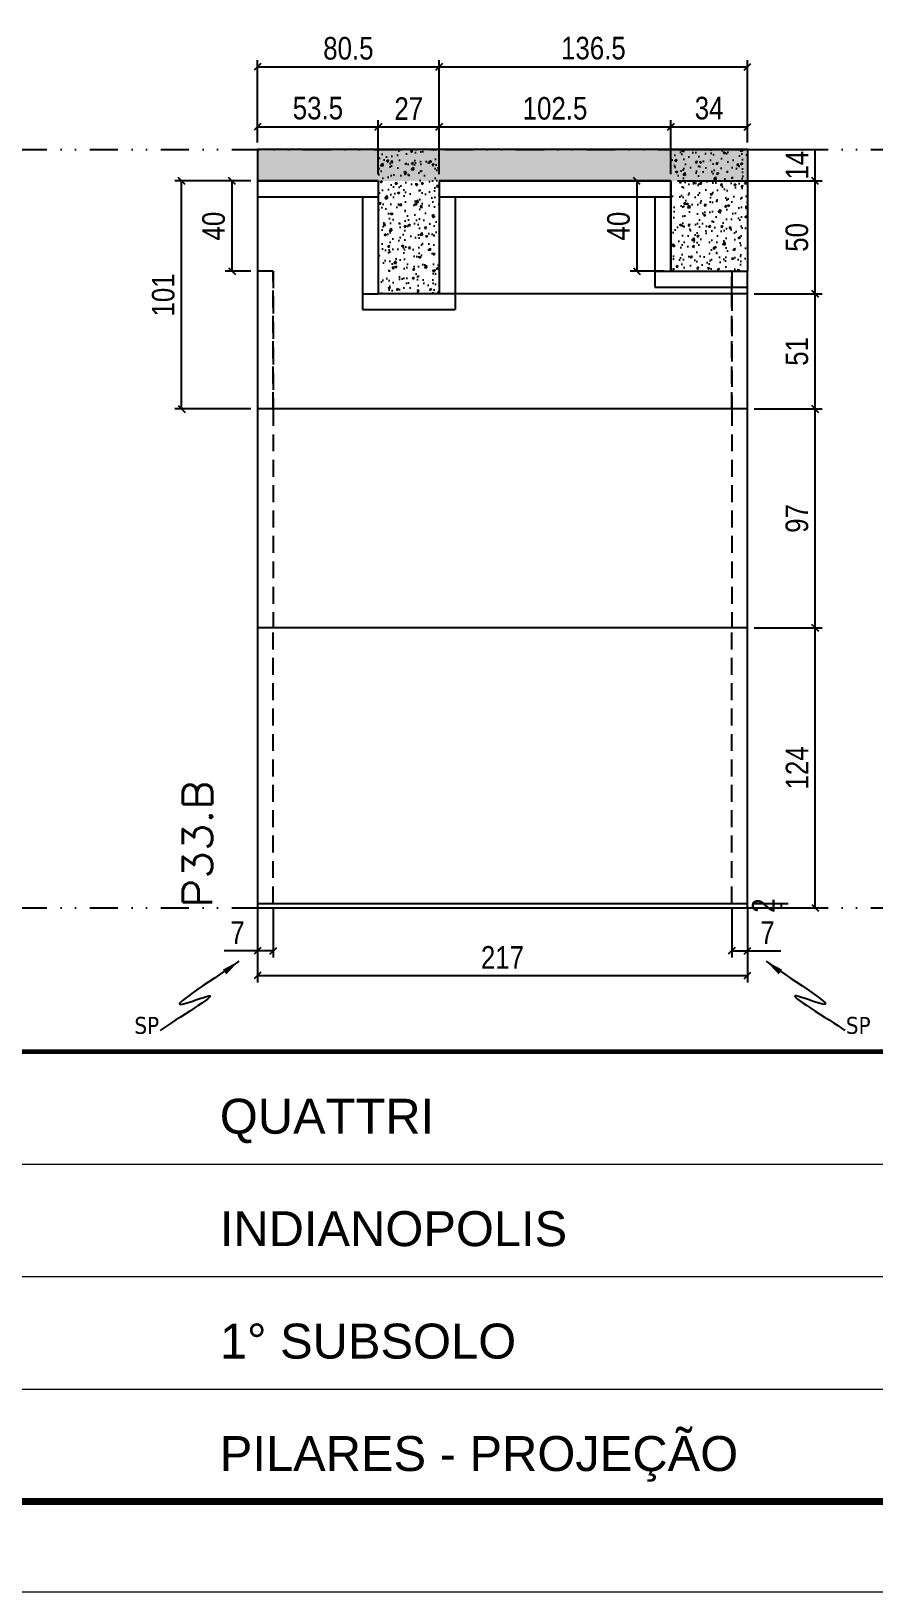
# Model space of a CAD drawing. Header units: millimetres. Extents: x 1945 to 8225, y 304 to 15137.
# Drawn here: x 4145 to 4518, y 1453 to 2144 of the extents above; entities that cross this region are included whole.
import ezdxf

# ---------------------------------------------------------------- set-up
doc = ezdxf.new("R2010")
doc.units = ezdxf.units.MM
for name, pattern in [('CONTINUO', [0]), ('DASHED', [0.75, 0.5, -0.25]), ('DIVIDE2', [0.625, 0.25, -0.125, 0, -0.125, 0, -0.125]), ('HIDDEN', [0.375, 0.25, -0.125])]:
    doc.linetypes.add(name, pattern=pattern)
for name, color, linetype in [('COTA', 241, 'Continuous'), ('Nível', 160, 'Continuous'), ('Painéis', 200, 'Continuous'), ('SARR_2.2x7', 40, 'Continuous'), ('texto', 7, 'Continuous')]:
    doc.layers.add(name, color=color, linetype=linetype)
for name, color, linetype, lineweight in [('Folhas', 255, 'Continuous', 9), ('SARRAFO DE PRESSAO', 251, 'DASHED', 9), ('Texto Seção', 7, 'Continuous', 15)]:
    doc.layers.add(name, color=color, linetype=linetype, lineweight=lineweight)
doc.styles.add('ARIAL', font='arial.ttf')
doc.styles.add('COTA TECNICA', font='techl___.ttf', dxfattribs={"height": 10})
doc.styles.add('REGUA-120', font='ROMANS.shx', dxfattribs={"height": 15})
doc.styles.get("Standard").update_dxf_attribs({"font": 'arial.ttf'})
doc.dimstyles.new('PAINEL', dxfattribs={"dimtxt": 10, "dimasz": 3, "dimexe": 3, "dimexo": 3, "dimgap": 3, "dimtad": 1, "dimdec": 1, "dimzin": 12, "dimdsep": 46, "dimtxsty": 'COTA TECNICA', "dimblk1": 'OBLIQUE', "dimblk2": 'OBLIQUE', "dimsah": 1, "dimcen": 0.9, "dimclrd": 4, "dimclre": 4, "dimclrt": 240, "dimadec": 1, "dimazin": 3, "dimtfac": 1, "dimtdec": 1, "dimtmove": 0, "dimatfit": 3, "dimfxl": 1, "dimtolj": 1, "dimtzin": 12, "dimarcsym": 0})
doc.dimstyles.new('PAINEL-NOVA', dxfattribs={"dimtxt": 10, "dimasz": 3, "dimexe": 3, "dimexo": 3, "dimgap": 3, "dimtad": 1, "dimdec": 1, "dimzin": 12, "dimdsep": 46, "dimtxsty": 'COTA TECNICA', "dimblk1": 'OBLIQUE', "dimblk2": 'OBLIQUE', "dimsah": 1, "dimcen": 0.9, "dimclrd": 4, "dimclre": 4, "dimclrt": 240, "dimadec": 1, "dimazin": 3, "dimtfac": 1, "dimtdec": 1, "dimtix": 1, "dimtmove": 0, "dimatfit": 3, "dimfxl": 1, "dimtolj": 1, "dimtzin": 12, "dimarcsym": 0})
doc.dimstyles.get("Standard").update_dxf_attribs({"dimtxt": 0.18, "dimasz": 0.18, "dimexe": 0.18, "dimexo": 0.0625, "dimgap": 0.09, "dimtad": 0, "dimtih": 1, "dimtoh": 1, "dimdec": 4, "dimzin": 0, "dimdsep": 46, "dimtxsty": 'Standard', "dimcen": 0.09, "dimadec": 0, "dimazin": 0, "dimtfac": 1, "dimtdec": 4, "dimtofl": 0, "dimtmove": 0, "dimatfit": 3, "dimfxl": 1, "dimtolj": 1, "dimtzin": 0, "dimarcsym": 0})
pattern_1 = [(51, (7103.24, 7934.748), (9.121755, -0.637855), [0.9525, -10.4775]), (356, (7103.24, 7934.748), (-1.928623, 9.520633), [0.762, -8.382029]), (101.45144, (7104, 7934.695), (7.193132, 8.882778), [0.8095, -8.904512]), (47.1842, (7103.195, 7937.288), (13.588575, -1.865247), [1.42875, -15.71625]), (97.63556, (7104.328, 7937.132), (11.65249, 12.576586), [1.21425, -13.35678]), (352.18415, (7103.195, 7937.288), (11.65249, 12.576586), [1.142998, -12.572987]), (22, (7104.476, 7936.675), (7.668804, -4.980179), [0.9525, -10.4775]), (327, (7104.476, 7936.675), (2.928905, 9.261925), [0.762, -8.382]), (72.45145, (7105.115, 7936.26), (10.597708, 4.281746), [0.8095, -8.904497]), (38.5, (7103.2398, 7934.748), (0.0806222, 4.2298032), [0, -8.2804, 0, -8.509, 0, -8.41375]), (8.5, (7103.24, 7934.748), (3.2530547, 5.066574), [0, -4.8514, 0, -8.0899, 0, -3.20675]), (328.5, (7100.408, 7934.6986), (6.7834962, -0.1680745), [0, -3.175, 0, -9.906, 0, -13.1445]), (318.5, (7099.1383, 7934.6764), (7.3831434, 1.4003915), [0, -4.1275, 0, -6.5786, 0, -9.3345])]

# ---------------------------------------------------------------- blocks, each defined once
blk = doc.blocks.new('9999999999')
at = {"color": 30, "linetype": 'CONTINUO'}
for p, q in [((98564.56, 34379.64), (99583.98, 34379.64)), ((98564.56, 34329.83), (99487.98, 34329.83)), ((98564.56, 34280.02), (99487.98, 34280.02))]:
    blk.add_line(p, q, dxfattribs=at)
at = {"color": 30, "linetype": 'CONTINUO', "const_width": 2}
blk.add_lwpolyline([(99583.98, 34230.21), (99583.98, 34414.45, 0.414214), (99568.98, 34429.45), (98228.98, 34429.45, 0.414214), (98213.98, 34414.45), (98213.98, 34245.21, 0.414214), (98228.98, 34230.21), (99583.98, 34230.21)], format="xyb", dxfattribs=at)
at = {"layer": 'Folhas'}
blk.add_lwpolyline([(98138.98, 34190.21), (99623.98, 34190.21), (99623.98, 35240.21), (98138.98, 35240.21)], close=True, dxfattribs=at)
at = {"layer": 'Folhas', "color": 30, "const_width": 3}
blk.add_lwpolyline([(98213.98, 34230.21), (99583.98, 34230.21), (99583.98, 35200.21), (98213.98, 35200.21)], close=True, dxfattribs=at)
at = {"color": 7, "linetype": 'Continuous', "ltscale": 5, "style": 'ARIAL'}
for s, height, p in [('QUATTRI', 15.483, (98837.68, 34393.13)), ('INDIANOPOLIS', 15.4829, (98837.68, 34343.32)), ('1° SUBSOLO', 15.483, (98837.68, 34293.51)), ('PILARES - PROJEÇÃO', 15.4829, (98837.68, 34243.7))]:
    blk.add_text(s, height=height, dxfattribs=at).set_placement(p)
blk = doc.blocks.new('*D1187')
at = {"layer": 'COTA', "color": 4, "linetype": 'Continuous', "lineweight": -2, "ltscale": 30, "transparency": 16777216}
for p, q in [((4465.24, 1757.75), (4480.24, 1757.75)), ((4477.24, 1755.75), (4477.24, 1757.75)), ((4465.24, 1755.75), (4480.24, 1755.75))]:
    blk.add_line(p, q, dxfattribs=at)
at = {"layer": 'Defpoints', "color": 0, "linetype": 'Continuous', "ltscale": 30, "transparency": 16777216}
for p in [(4462.24, 1757.75), (4477.24, 1757.75), (4462.24, 1755.75)]:
    blk.add_point(p, dxfattribs=at)
at = {"layer": 'COTA', "color": 240, "linetype": 'Continuous', "ltscale": 30, "transparency": 16777216, "insert": (4469.24, 1756.75), "char_height": 10, "attachment_point": 5, "rotation": 90, "style": 'COTA TECNICA'}
blk.add_mtext('\\A1;2', dxfattribs=at)
blk = doc.blocks.new('_Oblique')
at = {"color": 0, "linetype": 'ByBlock', "lineweight": -2}
blk.add_line((-0.5, -0.5), (0.5, 0.5), dxfattribs=at)
blk = doc.blocks.new('*D1188')
at = {"layer": 'COTA', "color": 4, "linetype": 'Continuous', "lineweight": -2, "ltscale": 30, "transparency": 16777216}
for p, q in [((4465.24, 1976.75), (4495.24, 1976.75)), ((4492.24, 1879.75), (4492.24, 1976.75)), ((4465.24, 1879.75), (4495.24, 1879.75))]:
    blk.add_line(p, q, dxfattribs=at)
at = {"layer": 'Defpoints', "color": 0, "linetype": 'Continuous', "ltscale": 30, "transparency": 16777216}
for p in [(4462.24, 1976.75), (4492.24, 1976.75), (4462.24, 1879.75)]:
    blk.add_point(p, dxfattribs=at)
at = {"layer": 'COTA', "color": 4, "linetype": 'Continuous', "lineweight": -2, "ltscale": 30, "transparency": 16777216, "xscale": 3, "yscale": 3, "zscale": 3}
for p, rotation in [((4492.24, 1976.75), 90), ((4492.24, 1879.75), 270)]:
    blk.add_blockref('_Oblique', p, dxfattribs=dict(at, rotation=rotation))
at = {"layer": 'COTA', "color": 240, "linetype": 'Continuous', "ltscale": 30, "transparency": 16777216, "insert": (4484.14, 1928.25), "char_height": 10, "attachment_point": 5, "rotation": 90, "style": 'COTA TECNICA'}
blk.add_mtext('\\A1;97', dxfattribs=at)
blk = doc.blocks.new('*D1189')
at = {"layer": 'COTA', "color": 4, "linetype": 'Continuous', "lineweight": -2, "ltscale": 30, "transparency": 16777216}
for p, q in [((4465.24, 2027.75), (4495.24, 2027.75)), ((4492.24, 1976.75), (4492.24, 2027.75)), ((4465.24, 1976.75), (4495.24, 1976.75))]:
    blk.add_line(p, q, dxfattribs=at)
at = {"layer": 'Defpoints', "color": 0, "linetype": 'Continuous', "ltscale": 30, "transparency": 16777216}
for p in [(4462.24, 2027.75), (4492.24, 2027.75), (4462.24, 1976.75)]:
    blk.add_point(p, dxfattribs=at)
at = {"layer": 'COTA', "color": 4, "linetype": 'Continuous', "lineweight": -2, "ltscale": 30, "transparency": 16777216, "xscale": 3, "yscale": 3, "zscale": 3}
for p, rotation in [((4492.24, 2027.75), 90), ((4492.24, 1976.75), 270)]:
    blk.add_blockref('_Oblique', p, dxfattribs=dict(at, rotation=rotation))
at = {"layer": 'COTA', "color": 240, "linetype": 'Continuous', "ltscale": 30, "transparency": 16777216, "insert": (4484.13, 2002.25), "char_height": 10, "attachment_point": 5, "rotation": 90, "style": 'COTA TECNICA'}
blk.add_mtext('\\A1;51', dxfattribs=at)
blk = doc.blocks.new('*D1190')
at = {"layer": 'COTA', "color": 4, "linetype": 'Continuous', "lineweight": -2, "ltscale": 30, "transparency": 16777216}
for p, q in [((4465.24, 2091.75), (4495.24, 2091.75)), ((4492.24, 2077.75), (4492.24, 2091.75)), ((4431.24, 2077.75), (4495.24, 2077.75))]:
    blk.add_line(p, q, dxfattribs=at)
at = {"layer": 'Defpoints', "color": 0, "linetype": 'Continuous', "ltscale": 30, "transparency": 16777216}
for p in [(4462.24, 2091.75), (4492.24, 2091.75), (4428.24, 2077.75)]:
    blk.add_point(p, dxfattribs=at)
at = {"layer": 'COTA', "color": 240, "linetype": 'Continuous', "ltscale": 30, "transparency": 16777216, "insert": (4484.17, 2084.75), "char_height": 10, "attachment_point": 5, "rotation": 90, "style": 'COTA TECNICA'}
blk.add_mtext('\\A1;14', dxfattribs=at)
blk = doc.blocks.new('*D1191')
at = {"layer": 'COTA', "color": 4, "linetype": 'Continuous', "lineweight": -2, "ltscale": 30, "transparency": 16777216}
for p, q in [((4465.24, 1879.75), (4495.24, 1879.75)), ((4492.24, 1755.75), (4492.24, 1879.75)), ((4465.24, 1755.75), (4495.24, 1755.75))]:
    blk.add_line(p, q, dxfattribs=at)
at = {"layer": 'Defpoints', "color": 0, "linetype": 'Continuous', "ltscale": 30, "transparency": 16777216}
for p in [(4462.24, 1879.75), (4492.24, 1879.75), (4462.24, 1755.75)]:
    blk.add_point(p, dxfattribs=at)
at = {"layer": 'COTA', "color": 4, "linetype": 'Continuous', "lineweight": -2, "ltscale": 30, "transparency": 16777216, "xscale": 3, "yscale": 3, "zscale": 3}
for p, rotation in [((4492.24, 1879.75), 90), ((4492.24, 1755.75), 270)]:
    blk.add_blockref('_Oblique', p, dxfattribs=dict(at, rotation=rotation))
at = {"layer": 'COTA', "color": 240, "linetype": 'Continuous', "ltscale": 30, "transparency": 16777216, "insert": (4484.17, 1817.75), "char_height": 10, "attachment_point": 5, "rotation": 90, "style": 'COTA TECNICA'}
blk.add_mtext('\\A1;124', dxfattribs=at)
blk = doc.blocks.new('*D1192')
at = {"layer": 'COTA', "color": 4, "linetype": 'Continuous', "lineweight": -2, "ltscale": 30, "transparency": 16777216}
for p, q in [((4245.24, 1752.75), (4245.24, 1722.75)), ((4462.24, 1752.75), (4462.24, 1722.75)), ((4245.24, 1725.75), (4462.24, 1725.75))]:
    blk.add_line(p, q, dxfattribs=at)
at = {"layer": 'Defpoints', "color": 0, "linetype": 'Continuous', "ltscale": 30, "transparency": 16777216}
for p in [(4245.24, 1755.75), (4462.24, 1755.75), (4462.24, 1725.75)]:
    blk.add_point(p, dxfattribs=at)
at = {"layer": 'COTA', "color": 4, "linetype": 'Continuous', "lineweight": -2, "ltscale": 30, "transparency": 16777216, "xscale": 3, "yscale": 3, "zscale": 3, "rotation": 180}
blk.add_blockref('_Oblique', (4245.24, 1725.75), dxfattribs=at)
at = {"layer": 'COTA', "color": 4, "linetype": 'Continuous', "lineweight": -2, "ltscale": 30, "transparency": 16777216, "xscale": 3, "yscale": 3, "zscale": 3}
blk.add_blockref('_Oblique', (4462.24, 1725.75), dxfattribs=at)
at = {"layer": 'COTA', "color": 240, "linetype": 'Continuous', "ltscale": 30, "transparency": 16777216, "insert": (4353.74, 1733.82), "char_height": 10, "attachment_point": 5, "style": 'COTA TECNICA'}
blk.add_mtext('\\A1;217', dxfattribs=at)
blk = doc.blocks.new('*D25')
at = {"layer": 'COTA', "color": 4, "linetype": 'ByBlock', "lineweight": -2, "transparency": 16777216}
for p, q in [((4967.62, 7361.82), (4967.62, 7339.8)), ((4974.62, 7361.82), (4974.62, 7339.8)), ((4967.62, 7342.8), (4952.89, 7342.8)), ((4974.62, 7342.8), (4967.62, 7342.8))]:
    blk.add_line(p, q, dxfattribs=at)
at = {"layer": 'Defpoints', "color": 0, "linetype": 'ByBlock', "transparency": 16777216}
for p in [(4967.62, 7364.82), (4974.62, 7364.82), (4967.62, 7342.8)]:
    blk.add_point(p, dxfattribs=at)
at = {"layer": 'COTA', "color": 4, "linetype": 'ByBlock', "lineweight": -2, "transparency": 16777216, "xscale": 3, "yscale": 3, "zscale": 3, "rotation": 180}
blk.add_blockref('_Oblique', (4967.62, 7342.8), dxfattribs=at)
at = {"layer": 'COTA', "color": 4, "linetype": 'ByBlock', "lineweight": -2, "transparency": 16777216, "xscale": 3, "yscale": 3, "zscale": 3}
blk.add_blockref('_Oblique', (4974.62, 7342.8), dxfattribs=at)
at = {"layer": 'COTA', "color": 240, "linetype": 'ByBlock', "transparency": 16777216, "insert": (4958.75, 7350.87), "char_height": 10, "attachment_point": 5, "style": 'COTA TECNICA'}
blk.add_mtext('\\A1;7', dxfattribs=at)
blk = doc.blocks.new('*D27')
at = {"layer": 'COTA', "color": 4, "linetype": 'ByBlock', "lineweight": -2, "transparency": 16777216}
for p, q in [((131596.05, 29930.75), (131596.05, 29908.67)), ((131603.05, 29930.68), (131603.05, 29908.67)), ((131596.05, 29911.67), (131603.05, 29911.67)), ((131603.05, 29911.67), (131617.78, 29911.67))]:
    blk.add_line(p, q, dxfattribs=at)
at = {"layer": 'Defpoints', "color": 0, "linetype": 'ByBlock', "transparency": 16777216}
for p in [(131596.05, 29933.75), (131603.05, 29933.68), (131603.05, 29911.67)]:
    blk.add_point(p, dxfattribs=at)
at = {"layer": 'COTA', "color": 4, "linetype": 'ByBlock', "lineweight": -2, "transparency": 16777216, "xscale": 3, "yscale": 3, "zscale": 3, "rotation": 180}
blk.add_blockref('_Oblique', (131596.05, 29911.67), dxfattribs=at)
at = {"layer": 'COTA', "color": 4, "linetype": 'ByBlock', "lineweight": -2, "transparency": 16777216, "xscale": 3, "yscale": 3, "zscale": 3}
blk.add_blockref('_Oblique', (131603.05, 29911.67), dxfattribs=at)
at = {"layer": 'COTA', "color": 240, "linetype": 'ByBlock', "transparency": 16777216, "insert": (131611.91, 29919.74), "char_height": 10, "attachment_point": 5, "style": 'COTA TECNICA'}
blk.add_mtext('\\A1;7', dxfattribs=at)
blk = doc.blocks.new('*D1226')
at = {"layer": 'COTA', "color": 4, "linetype": 'Continuous', "lineweight": -2, "ltscale": 30, "transparency": 16777216}
for p, q in [((4298.74, 2080.75), (4298.74, 2104.75)), ((4298.74, 2101.75), (4325.74, 2101.75)), ((4325.74, 2080.75), (4325.74, 2104.75))]:
    blk.add_line(p, q, dxfattribs=at)
at = {"layer": 'Defpoints', "color": 0, "linetype": 'Continuous', "ltscale": 30, "transparency": 16777216}
for p in [(4325.74, 2101.75), (4298.74, 2077.75), (4325.74, 2077.75)]:
    blk.add_point(p, dxfattribs=at)
at = {"layer": 'COTA', "color": 4, "linetype": 'Continuous', "lineweight": -2, "ltscale": 30, "transparency": 16777216, "xscale": 3, "yscale": 3, "zscale": 3, "rotation": 180}
blk.add_blockref('_Oblique', (4298.74, 2101.75), dxfattribs=at)
at = {"layer": 'COTA', "color": 4, "linetype": 'Continuous', "lineweight": -2, "ltscale": 30, "transparency": 16777216, "xscale": 3, "yscale": 3, "zscale": 3}
blk.add_blockref('_Oblique', (4325.74, 2101.75), dxfattribs=at)
at = {"layer": 'COTA', "color": 240, "linetype": 'Continuous', "ltscale": 30, "transparency": 16777216, "insert": (4312.24, 2109.82), "char_height": 10, "attachment_point": 5, "style": 'COTA TECNICA'}
blk.add_mtext('\\A1;27', dxfattribs=at)
blk = doc.blocks.new('*D1227')
at = {"layer": 'COTA', "color": 4, "linetype": 'Continuous', "lineweight": -2, "ltscale": 30, "transparency": 16777216}
for p, q in [((4425.24, 2077.75), (4410.24, 2077.75)), ((4413.24, 2077.75), (4413.24, 2037.75)), ((4425.24, 2037.75), (4410.24, 2037.75))]:
    blk.add_line(p, q, dxfattribs=at)
at = {"layer": 'Defpoints', "color": 0, "linetype": 'Continuous', "ltscale": 30, "transparency": 16777216}
for p in [(4428.24, 2077.75), (4413.24, 2037.75), (4428.24, 2037.75)]:
    blk.add_point(p, dxfattribs=at)
at = {"layer": 'COTA', "color": 4, "linetype": 'Continuous', "lineweight": -2, "ltscale": 30, "transparency": 16777216, "xscale": 3, "yscale": 3, "zscale": 3}
for p, rotation in [((4413.24, 2077.75), 90), ((4413.24, 2037.75), 270)]:
    blk.add_blockref('_Oblique', p, dxfattribs=dict(at, rotation=rotation))
at = {"layer": 'COTA', "color": 240, "linetype": 'Continuous', "ltscale": 30, "transparency": 16777216, "insert": (4405.14, 2057.75), "char_height": 10, "attachment_point": 5, "rotation": 90, "style": 'COTA TECNICA'}
blk.add_mtext('\\A1;40', dxfattribs=at)
blk = doc.blocks.new('*D1228')
at = {"layer": 'COTA', "color": 4, "linetype": 'Continuous', "lineweight": -2, "ltscale": 30, "transparency": 16777216}
for p, q in [((4428.24, 2080.75), (4428.24, 2104.75)), ((4428.24, 2101.75), (4462.24, 2101.75)), ((4462.24, 2094.75), (4462.24, 2104.75))]:
    blk.add_line(p, q, dxfattribs=at)
at = {"layer": 'Defpoints', "color": 0, "linetype": 'Continuous', "ltscale": 30, "transparency": 16777216}
for p in [(4462.24, 2101.75), (4462.24, 2091.75), (4428.24, 2077.75)]:
    blk.add_point(p, dxfattribs=at)
at = {"layer": 'COTA', "color": 4, "linetype": 'Continuous', "lineweight": -2, "ltscale": 30, "transparency": 16777216, "xscale": 3, "yscale": 3, "zscale": 3, "rotation": 180}
blk.add_blockref('_Oblique', (4428.24, 2101.75), dxfattribs=at)
at = {"layer": 'COTA', "color": 4, "linetype": 'Continuous', "lineweight": -2, "ltscale": 30, "transparency": 16777216, "xscale": 3, "yscale": 3, "zscale": 3}
blk.add_blockref('_Oblique', (4462.24, 2101.75), dxfattribs=at)
at = {"layer": 'COTA', "color": 240, "linetype": 'Continuous', "ltscale": 30, "transparency": 16777216, "insert": (4445.24, 2109.97), "char_height": 10, "attachment_point": 5, "style": 'COTA TECNICA'}
blk.add_mtext('\\A1;34', dxfattribs=at)
blk = doc.blocks.new('*D1714')
at = {"layer": 'Defpoints', "color": 0, "transparency": 16777216}
for p in [(4298.74, 2101.75), (4245.24, 2091.75), (4298.74, 2077.75)]:
    blk.add_point(p, dxfattribs=at)
at = {"layer": 'SARR_2.2x7', "color": 4, "lineweight": -2, "transparency": 16777216}
for p, q in [((4245.24, 2094.75), (4245.24, 2104.75)), ((4245.24, 2101.75), (4298.74, 2101.75)), ((4298.74, 2080.75), (4298.74, 2104.75))]:
    blk.add_line(p, q, dxfattribs=at)
at = {"layer": 'SARR_2.2x7', "color": 4, "lineweight": -2, "transparency": 16777216, "xscale": 3, "yscale": 3, "zscale": 3, "rotation": 180}
blk.add_blockref('_Oblique', (4245.24, 2101.75), dxfattribs=at)
at = {"layer": 'SARR_2.2x7', "color": 4, "lineweight": -2, "transparency": 16777216, "xscale": 3, "yscale": 3, "zscale": 3}
blk.add_blockref('_Oblique', (4298.74, 2101.75), dxfattribs=at)
at = {"layer": 'SARR_2.2x7', "color": 240, "transparency": 16777216, "insert": (4271.99, 2109.97), "char_height": 10, "attachment_point": 5, "style": 'COTA TECNICA'}
blk.add_mtext('\\A1;53.5', dxfattribs=at)
blk = doc.blocks.new('*D1300')
at = {"layer": 'Defpoints', "color": 0, "transparency": 16777216}
for p in [(4428.24, 2101.75), (4325.74, 2077.75), (4428.24, 2077.75)]:
    blk.add_point(p, dxfattribs=at)
at = {"layer": 'SARR_2.2x7', "color": 4, "lineweight": -2, "transparency": 16777216}
for p, q in [((4325.74, 2080.75), (4325.74, 2104.75)), ((4325.74, 2101.75), (4428.24, 2101.75)), ((4428.24, 2080.75), (4428.24, 2104.75))]:
    blk.add_line(p, q, dxfattribs=at)
at = {"layer": 'SARR_2.2x7', "color": 4, "lineweight": -2, "transparency": 16777216, "xscale": 3, "yscale": 3, "zscale": 3, "rotation": 180}
blk.add_blockref('_Oblique', (4325.74, 2101.75), dxfattribs=at)
at = {"layer": 'SARR_2.2x7', "color": 4, "lineweight": -2, "transparency": 16777216, "xscale": 3, "yscale": 3, "zscale": 3}
blk.add_blockref('_Oblique', (4428.24, 2101.75), dxfattribs=at)
at = {"layer": 'SARR_2.2x7', "color": 240, "transparency": 16777216, "insert": (4376.99, 2109.86), "char_height": 10, "attachment_point": 5, "style": 'COTA TECNICA'}
blk.add_mtext('\\A1;102.5', dxfattribs=at)
blk = doc.blocks.new('*D1303')
at = {"layer": 'Defpoints', "color": 0, "transparency": 16777216}
for p in [(4325.74, 2128.33), (4245.24, 2091.75), (4325.74, 2077.75)]:
    blk.add_point(p, dxfattribs=at)
at = {"layer": 'SARR_2.2x7', "color": 4, "lineweight": -2, "transparency": 16777216}
for p, q in [((4245.24, 2094.75), (4245.24, 2131.33)), ((4325.74, 2080.75), (4325.74, 2131.33)), ((4245.24, 2128.33), (4325.74, 2128.33))]:
    blk.add_line(p, q, dxfattribs=at)
at = {"layer": 'SARR_2.2x7', "color": 4, "lineweight": -2, "transparency": 16777216, "xscale": 3, "yscale": 3, "zscale": 3, "rotation": 180}
blk.add_blockref('_Oblique', (4245.24, 2128.33), dxfattribs=at)
at = {"layer": 'SARR_2.2x7', "color": 4, "lineweight": -2, "transparency": 16777216, "xscale": 3, "yscale": 3, "zscale": 3}
blk.add_blockref('_Oblique', (4325.74, 2128.33), dxfattribs=at)
at = {"layer": 'SARR_2.2x7', "color": 240, "transparency": 16777216, "insert": (4285.49, 2136.46), "char_height": 10, "attachment_point": 5, "style": 'COTA TECNICA'}
blk.add_mtext('\\A1;80.5', dxfattribs=at)
blk = doc.blocks.new('*D1304')
at = {"layer": 'Defpoints', "color": 0, "transparency": 16777216}
for p in [(4462.24, 2128.33), (4462.24, 2091.75), (4325.74, 2077.75)]:
    blk.add_point(p, dxfattribs=at)
at = {"layer": 'SARR_2.2x7', "color": 4, "lineweight": -2, "transparency": 16777216}
for p, q in [((4325.74, 2080.75), (4325.74, 2131.33)), ((4462.24, 2094.75), (4462.24, 2131.33)), ((4325.74, 2128.33), (4462.24, 2128.33))]:
    blk.add_line(p, q, dxfattribs=at)
at = {"layer": 'SARR_2.2x7', "color": 4, "lineweight": -2, "transparency": 16777216, "xscale": 3, "yscale": 3, "zscale": 3, "rotation": 180}
blk.add_blockref('_Oblique', (4325.74, 2128.33), dxfattribs=at)
at = {"layer": 'SARR_2.2x7', "color": 4, "lineweight": -2, "transparency": 16777216, "xscale": 3, "yscale": 3, "zscale": 3}
blk.add_blockref('_Oblique', (4462.24, 2128.33), dxfattribs=at)
at = {"layer": 'SARR_2.2x7', "color": 240, "transparency": 16777216, "insert": (4393.99, 2136.55), "char_height": 10, "attachment_point": 5, "style": 'COTA TECNICA'}
blk.add_mtext('\\A1;136.5', dxfattribs=at)
blk = doc.blocks.new('*D1859')
at = {"layer": 'COTA', "color": 4, "lineweight": -2, "transparency": 16777216}
for p, q in [((4242.24, 2077.75), (4230.96, 2077.75)), ((4233.96, 2037.75), (4233.96, 2077.75)), ((4242.24, 2037.75), (4230.96, 2037.75))]:
    blk.add_line(p, q, dxfattribs=at)
at = {"layer": 'Defpoints', "color": 0, "transparency": 16777216}
for p in [(4233.96, 2077.75), (4245.24, 2077.75), (4245.24, 2037.75)]:
    blk.add_point(p, dxfattribs=at)
at = {"layer": 'COTA', "color": 4, "lineweight": -2, "transparency": 16777216, "xscale": 3, "yscale": 3, "zscale": 3}
for p, rotation in [((4233.96, 2077.75), 90), ((4233.96, 2037.75), 270)]:
    blk.add_blockref('_Oblique', p, dxfattribs=dict(at, rotation=rotation))
at = {"layer": 'COTA', "color": 240, "transparency": 16777216, "insert": (4225.85, 2057.75), "char_height": 10, "attachment_point": 5, "rotation": 90, "style": 'COTA TECNICA'}
blk.add_mtext('\\A1;40', dxfattribs=at)
blk = doc.blocks.new('*D1860')
at = {"layer": 'COTA', "color": 4, "lineweight": -2, "transparency": 16777216}
for p, q in [((4242.24, 2077.75), (4208.65, 2077.75)), ((4211.65, 1976.75), (4211.65, 2077.75)), ((4242.24, 1976.75), (4208.65, 1976.75))]:
    blk.add_line(p, q, dxfattribs=at)
at = {"layer": 'Defpoints', "color": 0, "transparency": 16777216}
for p in [(4211.65, 2077.75), (4245.24, 2077.75), (4245.24, 1976.75)]:
    blk.add_point(p, dxfattribs=at)
at = {"layer": 'COTA', "color": 4, "lineweight": -2, "transparency": 16777216, "xscale": 3, "yscale": 3, "zscale": 3}
for p, rotation in [((4211.65, 2077.75), 90), ((4211.65, 1976.75), 270)]:
    blk.add_blockref('_Oblique', p, dxfattribs=dict(at, rotation=rotation))
at = {"layer": 'COTA', "color": 240, "transparency": 16777216, "insert": (4203.55, 2027.25), "char_height": 10, "attachment_point": 5, "rotation": 90, "style": 'COTA TECNICA'}
blk.add_mtext('\\A1;101', dxfattribs=at)
blk = doc.blocks.new('*D1861')
at = {"layer": 'COTA', "color": 4, "lineweight": -2, "transparency": 16777216}
for p, q in [((4431.24, 2077.75), (4495.24, 2077.75)), ((4492.24, 2027.75), (4492.24, 2077.75)), ((4465.24, 2027.75), (4495.24, 2027.75))]:
    blk.add_line(p, q, dxfattribs=at)
at = {"layer": 'Defpoints', "color": 0, "transparency": 16777216}
for p in [(4428.24, 2077.75), (4492.24, 2077.75), (4462.24, 2027.75)]:
    blk.add_point(p, dxfattribs=at)
at = {"layer": 'COTA', "color": 4, "lineweight": -2, "transparency": 16777216, "xscale": 3, "yscale": 3, "zscale": 3}
for p, rotation in [((4492.24, 2077.75), 90), ((4492.24, 2027.75), 270)]:
    blk.add_blockref('_Oblique', p, dxfattribs=dict(at, rotation=rotation))
at = {"layer": 'COTA', "color": 240, "transparency": 16777216, "insert": (4484.13, 2052.75), "char_height": 10, "attachment_point": 5, "rotation": 90, "style": 'COTA TECNICA'}
blk.add_mtext('\\A1;50', dxfattribs=at)
blk = doc.blocks.new('SLIPTEE')
at = {"layer": 'texto', "color": 0, "insert": (-49.02, -55.13), "char_height": 7.5, "attachment_point": 5}
blk.add_mtext('\\fTahoma|b0|i0|c0|p34;\\C4;SP', dxfattribs=at)
at = {"layer": 'COTA', "linetype": 'ByBlock'}
dim = blk.add_linear_dim(base=(0, -22.02), p1=(7, 0), p2=(0, 0), dimstyle='PAINEL-NOVA', override={"dimarcsym": 1}, dxfattribs=at)
dim.commit()
dim.dimension.update_dxf_attribs({"geometry": '*D25', "text_midpoint": (-8.87, -13.94), "insert": (-4967.62, -7364.82)})
at = {"layer": 'COTA', "path_type": 1}
blk.add_leader([(-8.21, -26.55), (-33.31, -45.71), (-21.61, -42.03), (-43.08, -57.3)], dimstyle='Standard', override={"dimasz": 8}, dxfattribs=at)
blk = doc.blocks.new('sliptD')
at = {"layer": 'texto', "color": 0, "insert": (49.02, -55.13), "char_height": 7.5, "attachment_point": 5}
blk.add_mtext('\\fTahoma|b0|i0|c0|p34;\\C4;SP', dxfattribs=at)
at = {"layer": 'COTA', "linetype": 'ByBlock'}
dim = blk.add_linear_dim(base=(0, -22.02), p1=(-7, 0.07), p2=(0, 0), dimstyle='PAINEL-NOVA', override={"dimarcsym": 1}, dxfattribs=at)
dim.commit()
dim.dimension.update_dxf_attribs({"geometry": '*D27', "text_midpoint": (8.87, -13.94), "insert": (-131603.05, -29933.68)})
at = {"layer": 'COTA', "path_type": 1}
blk.add_leader([(8.21, -26.55), (33.31, -45.71), (21.61, -42.03), (43.08, -57.3)], dimstyle='Standard', override={"dimasz": 8}, dxfattribs=at)
blk = doc.blocks.new('SLIPTDD')
at = {"layer": 'COTA', "linetype": 'ByBlock'}
blk.add_blockref('sliptD', (0, 0), dxfattribs=at)

msp = doc.modelspace()

# ---------------------------------------------------------------- hatches: boundary and pattern name
at = {"layer": 'COTA', "linetype": 'Continuous', "ltscale": 30}
h = msp.add_hatch(dxfattribs=at)
h.set_pattern_fill('AR-CONC', color=256, scale=0.05, angle=1)
h.set_pattern_definition(pattern_1)
h.paths.add_polyline_path([(4462.24, 2091.75), (4245.24, 2091.75), (4245.24, 2077.75), (4462.24, 2077.75)])
h = msp.add_hatch(dxfattribs=at)
h.set_pattern_fill('AR-CONC', color=256, scale=0.05, angle=1)
h.set_pattern_definition(pattern_1)
h.paths.add_polyline_path([(4325.74, 2091.75), (4298.74, 2091.75), (4298.74, 2027.75), (4325.74, 2027.75)])
h = msp.add_hatch(dxfattribs=at)
h.set_pattern_fill('AR-CONC', color=256, scale=0.05, angle=1)
h.set_pattern_definition(pattern_1)
h.paths.add_polyline_path([(4462.24, 2091.75), (4428.24, 2091.75), (4428.24, 2037.75), (4462.24, 2037.75)])

# ---------------------------------------------------------------- linework, layer by layer
msp.add_line((4462.24, 2091.75), (4462.24, 2037.75), dxfattribs=at)
at = {"layer": 'COTA'}
for p, q in [((4252.24, 2037.75), (4245.24, 2037.75)), ((4421.24, 2037.75), (4421.24, 2030.75)), ((4291.74, 2027.75), (4291.74, 2020.75)), ((4332.74, 2027.75), (4332.74, 2020.75))]:
    msp.add_line(p, q, dxfattribs=at)
at = {"layer": 'COTA', "linetype": 'Continuous', "ltscale": 30}
for points in [[(4462.24, 2091.75), (4245.24, 2091.75), (4245.24, 2077.75), (4298.74, 2077.75)], [(4428.24, 2091.75), (4462.24, 2091.75)], [(4325.74, 2077.75), (4428.24, 2077.75)], [(4428.24, 2037.75), (4428.24, 2077.75)], [(4428.24, 2037.75), (4462.24, 2037.75)]]:
    msp.add_lwpolyline(points, dxfattribs=at)
at = {"layer": 'Nível', "color": 4, "linetype": 'DIVIDE2', "ltscale": 50}
for p, q in [((3604.86, 2091.75), (4974.86, 2091.75)), ((3604.86, 1755.75), (4974.86, 1755.75))]:
    msp.add_line(p, q, dxfattribs=at)
at = {"layer": 'Painéis', "linetype": 'Continuous', "ltscale": 30}
for p, q in [((4245.24, 2077.75), (4245.24, 1755.75)), ((4462.24, 2027.75), (4298.74, 2027.75))]:
    msp.add_line(p, q, dxfattribs=at)
for points in [[(4298.74, 2077.75), (4245.24, 2077.75)], [(4298.74, 2077.75), (4298.74, 2027.75)], [(4428.24, 2077.75), (4325.74, 2077.75)], [(4325.74, 2077.75), (4325.74, 2027.75)], [(4428.24, 2077.75), (4428.24, 2037.75)], [(4421.24, 2037.75), (4462.24, 2037.75)], [(4462.24, 1755.75), (4462.24, 2037.75)], [(4462.24, 1976.75), (4245.24, 1976.75)], [(4462.24, 1879.75), (4245.24, 1879.75)], [(4245.24, 1757.75), (4462.24, 1757.75)], [(4245.24, 1755.75), (4462.24, 1755.75)]]:
    msp.add_lwpolyline(points, dxfattribs=at)
at = {"layer": 'SARR_2.2x7', "linetype": 'Continuous', "ltscale": 30}
for p, q in [((4291.74, 2070.75), (4291.74, 2027.75)), ((4332.74, 2070.75), (4332.74, 2027.75)), ((4421.24, 2070.75), (4421.24, 2037.75))]:
    msp.add_line(p, q, dxfattribs=at)
at = {"layer": 'SARR_2.2x7', "linetype": 'HIDDEN', "ltscale": 30}
for p, q in [((4252.24, 1976.75), (4252.24, 1879.75)), ((4455.24, 1976.75), (4455.24, 1879.75))]:
    msp.add_line(p, q, dxfattribs=at)
at = {"layer": 'SARR_2.2x7', "linetype": 'ByBlock', "ltscale": 30}
for points in [[(4245.24, 2070.75), (4298.74, 2070.75)], [(4325.74, 2070.75), (4428.24, 2070.75)]]:
    msp.add_lwpolyline(points, dxfattribs=at)
at = {"layer": 'SARR_2.2x7', "linetype": 'HIDDEN', "ltscale": 30}
for points in [[(4252.24, 1976.75), (4252.24, 2037.75), (4252.24, 1976.75)], [(4455.24, 1976.75), (4455.24, 2027.75)], [(4455.24, 2027.75), (4455.24, 1976.75)], [(4252.24, 1757.75), (4252.24, 1879.75)], [(4455.24, 1757.75), (4455.24, 1879.75)]]:
    msp.add_lwpolyline(points, dxfattribs=at)
at = {"layer": 'SARR_2.2x7', "linetype": 'Continuous', "ltscale": 30}
for points in [[(4421.24, 2037.75), (4428.24, 2037.75)], [(4291.74, 2027.75), (4298.74, 2027.75)], [(4421.24, 2030.75), (4462.24, 2030.75)], [(4291.74, 2020.75), (4332.74, 2020.75)]]:
    msp.add_lwpolyline(points, dxfattribs=at)
at = {"layer": 'SARR_2.2x7', "linetype": 'HIDDEN', "ltscale": 30}
msp.add_lwpolyline([(4455.24, 2027.75), (4455.24, 2037.75)], close=True, dxfattribs=at)

# ---------------------------------------------------------------- block references
at = {"layer": 'COTA', "linetype": 'Continuous', "ltscale": 30}
for name, p in [('SLIPTEE', (4245.24, 1758.75)), ('SLIPTDD', (4462.24, 1758.75))]:
    msp.add_blockref(name, p, dxfattribs=at)
at = {"layer": 'SARRAFO DE PRESSAO', "color": 6, "linetype": 'ByBlock'}
msp.add_blockref('9999999999', (-94609.12, -32737.42), dxfattribs=at)

# ---------------------------------------------------------------- texts
at = {"layer": 'Texto Seção', "style": 'REGUA-120', "width": 1.1}
msp.add_text('P33.B', height=13, rotation=90, dxfattribs=at).set_placement((4225.24, 1755.75))

# ---------------------------------------------------------------- dimensions: what is measured, and where the dimension line sits
at = {"layer": 'COTA', "linetype": 'Continuous', "ltscale": 30}
for base, p1, p2, picture, middle in [((4325.74, 2101.75), (4298.74, 2077.75), (4325.74, 2077.75), '*D1226', (4312.24, 2109.82)), ((4462.24, 2101.75), (4428.24, 2077.75), (4462.24, 2091.75), '*D1228', (4445.24, 2109.97)), ((4462.24, 1725.75), (4245.24, 1755.75), (4462.24, 1755.75), '*D1192', (4353.74, 1733.82))]:
    dim = msp.add_linear_dim(base=base, p1=p1, p2=p2, dimstyle='PAINEL-NOVA', dxfattribs=at)
    dim.commit()
    dim.dimension.update_dxf_attribs({"geometry": picture, "text_midpoint": middle})
for base, p1, p2, picture, middle in [((4492.24, 2091.75), (4428.24, 2077.75), (4462.24, 2091.75), '*D1190', (4484.17, 2084.75)), ((4413.24, 2037.75), (4428.24, 2077.75), (4428.24, 2037.75), '*D1227', (4405.14, 2057.75)), ((4492.24, 2027.75), (4462.24, 1976.75), (4462.24, 2027.75), '*D1189', (4484.13, 2002.25)), ((4492.24, 1976.75), (4462.24, 1879.75), (4462.24, 1976.75), '*D1188', (4484.14, 1928.25)), ((4492.24, 1879.75), (4462.24, 1755.75), (4462.24, 1879.75), '*D1191', (4484.17, 1817.75)), ((4477.24, 1757.75), (4462.24, 1755.75), (4462.24, 1757.75), '*D1187', (4469.24, 1756.75))]:
    dim = msp.add_linear_dim(base=base, p1=p1, p2=p2, angle=90, dimstyle='PAINEL-NOVA', dxfattribs=at)
    dim.commit()
    dim.dimension.update_dxf_attribs({"geometry": picture, "text_midpoint": middle})
at = {"layer": 'COTA'}
for base, p1, p2, picture, middle in [((4211.65, 2077.75), (4245.24, 1976.75), (4245.24, 2077.75), '*D1860', (4203.55, 2027.25)), ((4233.96, 2077.75), (4245.24, 2037.75), (4245.24, 2077.75), '*D1859', (4225.85, 2057.75)), ((4492.24, 2077.75), (4462.24, 2027.75), (4428.24, 2077.75), '*D1861', (4484.13, 2052.75))]:
    dim = msp.add_linear_dim(base=base, p1=p1, p2=p2, angle=90, dimstyle='PAINEL', dxfattribs=at)
    dim.commit()
    dim.dimension.update_dxf_attribs({"geometry": picture, "text_midpoint": middle})
at = {"layer": 'SARR_2.2x7'}
for base, p1, p2, picture, middle in [((4462.24, 2128.33), (4325.74, 2077.75), (4462.24, 2091.75), '*D1304', (4393.99, 2136.55)), ((4325.74, 2128.33), (4245.24, 2091.75), (4325.74, 2077.75), '*D1303', (4285.49, 2136.46)), ((4298.74, 2101.75), (4245.24, 2091.75), (4298.74, 2077.75), '*D1714', (4271.99, 2109.97)), ((4428.24, 2101.75), (4325.74, 2077.75), (4428.24, 2077.75), '*D1300', (4376.99, 2109.86))]:
    dim = msp.add_linear_dim(base=base, p1=p1, p2=p2, dimstyle='PAINEL', dxfattribs=at)
    dim.commit()
    dim.dimension.update_dxf_attribs({"geometry": picture, "text_midpoint": middle})

doc.saveas('drawing.dxf')
